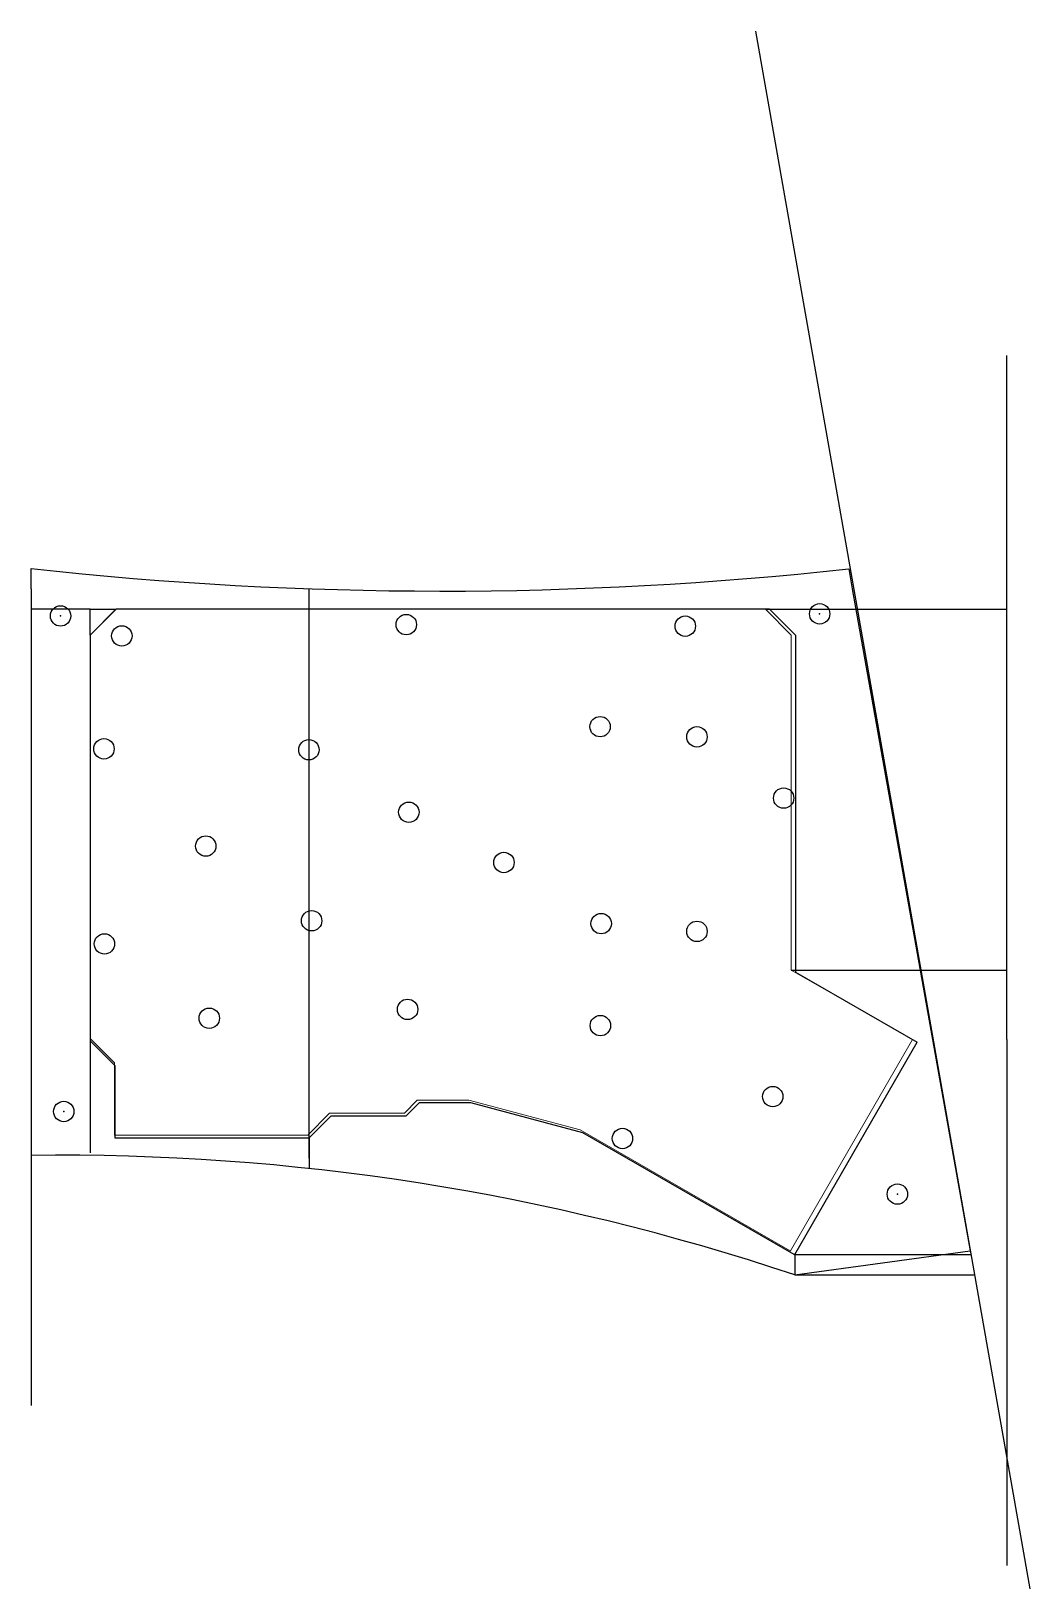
# Model space of a CAD drawing. Header units: millimetres. Extents: x -12 to 184, y -192 to 113.
import ezdxf

# ---------------------------------------------------------------- set-up
doc = ezdxf.new("R2010")
doc.units = ezdxf.units.MM
doc.layers.get('0').update_dxf_attribs({"lineweight": 5, "true_color": 0xffffff})
for name, color, linetype, lineweight, true_color in [('Holes', 4, 'Continuous', 25, 0x00ffff), ('PCB', 4, 'Continuous', 25, 0x00ffff), ('Refs', 14, 'Continuous', 25, 0x800000), ('Shell', 2, 'Continuous', 25, 0xffff00)]:
    doc.layers.add(name, color=color, linetype=linetype, lineweight=lineweight, true_color=true_color)

msp = doc.modelspace()

# ---------------------------------------------------------------- linework, layer by layer
for points in [[(0, -5.05), (5.05, 0)], [(132.45, 0), (5.05, 0)], [(137.5, -5.05), (132.45, 0)], [(0, -5.05), (0, -8.33)], [(137.5, -5.05), (137.5, -15.15)], [(0, -8.33), (0, -84.09)], [(137.5, -15.15), (137.5, -70.71)], [(137.5, -70.71), (161.24, -84.34)], [(0, -84.09), (4.8, -88.89)], [(137.37, -125.76), (161.24, -84.34)], [(4.8, -88.89), (4.8, -103.03)], [(61.62, -98.74), (64.14, -96.21)], [(74.24, -96.21), (64.14, -96.21)], [(96.09, -102.02), (74.24, -96.21)], [(42.68, -103.03), (46.97, -98.74)], [(46.97, -98.74), (61.62, -98.74)], [(4.8, -103.03), (42.68, -103.03)], [(137.25, -125.76), (96.09, -102.02)], [(137.25, -125.76), (137.37, -125.76)]]:
    msp.add_lwpolyline(points)
at = {"layer": 'Holes'}
for centre in [(116.71, -3.3), (6.22, -5.21), (23.37, -80.14), (133.86, -95.5)]:
    msp.add_circle(centre, 2, dxfattribs=at)
at = {"layer": 'PCB'}
for p, q in [((0, -5.05), (5.08, 0.03)), ((133.22, 0.03), (5.08, 0.03)), ((138.3, -5.05), (133.22, 0.03)), ((0, -5.05), (0, -8.35)), ((138.3, -5.05), (138.3, -15.21)), ((0, -8.35), (0, -84.55)), ((138.3, -15.21), (138.3, -71.09)), ((138.3, -71.09), (162.18, -84.81)), ((0, -84.55), (4.83, -89.38)), ((138.18, -126.46), (162.18, -84.81)), ((4.83, -89.38), (4.83, -103.6)), ((61.98, -99.28), (64.52, -96.74)), ((74.68, -96.74), (64.52, -96.74)), ((96.65, -102.59), (74.68, -96.74)), ((42.93, -103.6), (47.24, -99.28)), ((47.24, -99.28), (61.98, -99.28)), ((4.83, -103.6), (42.93, -103.6)), ((138.05, -126.46), (96.65, -102.59)), ((138.05, -126.46), (138.18, -126.46))]:
    msp.add_line(p, q, dxfattribs=at)
at = {"layer": 'Refs'}
for p, q in [((130.45, 113.31), (184.28, -191.98)), ((179.74, -84.34), (179.74, 49.73)), ((42.93, 0.03), (42.93, 4.03)), ((0, 0), (-11.56, 0)), ((0, 0), (5.08, 0.03)), ((0, -5.05), (0, 0)), ((42.93, -107.6), (42.93, 0.03)), ((132.45, 0), (179.74, 0)), ((137.5, -70.71), (179.74, -70.71)), ((0, -84.09), (0, -106.53)), ((179.74, -84.34), (179.74, -187.42)), ((42.93, -103.6), (42.93, -107.6)), ((-11.56, -107.03), (-11.56, -156.05)), ((42.93, -107.6), (42.93, -109.6)), ((138.14, -126.46), (172.71, -126.46)), ((138.18, -126.46), (138.18, -130.46)), ((138.18, -130.46), (173.39, -130.46))]:
    msp.add_line(p, q, dxfattribs=at)
for centre in [(-5.79, -1.3), (143.06, -0.88), (62, -3), (100, -23), (119, -25), (119, -25), (2.72, -27.34), (42.9, -27.53), (136, -37), (62.5, -39.77), (22.68, -46.4), (81.15, -49.62), (43.44, -61.04), (100.21, -61.6), (2.81, -65.58), (119, -63.12), (62.26, -78.41), (100.06, -81.59), (-5.17, -98.42), (104.39, -103.71), (158.3, -114.61)]:
    msp.add_circle(centre, 2, dxfattribs=at)
for p in [(-5.79, -1.3), (143.06, -0.88), (-5.17, -98.42), (158.3, -114.61)]:
    msp.add_point(p, dxfattribs=at)
at = {"layer": 'Shell'}
for p, q in [((-11.56, 4), (-11.56, 8)), ((148.77, 7.94), (149.46, 4)), ((-11.56, 4), (-11.56, -107.03)), ((149.46, 4), (172.6, -125.76)), ((138.18, -130.46), (172.6, -125.76))]:
    msp.add_line(p, q, dxfattribs=at)
for centre, radius, start, end in [((68.88, 736.14), 732.57, 263.69583, 276.26074), ((-5.59, -559.05), 452.06, 71.4558, 90.7564)]:
    msp.add_arc(centre, radius, start, end, dxfattribs=at)

doc.saveas('drawing.dxf')
